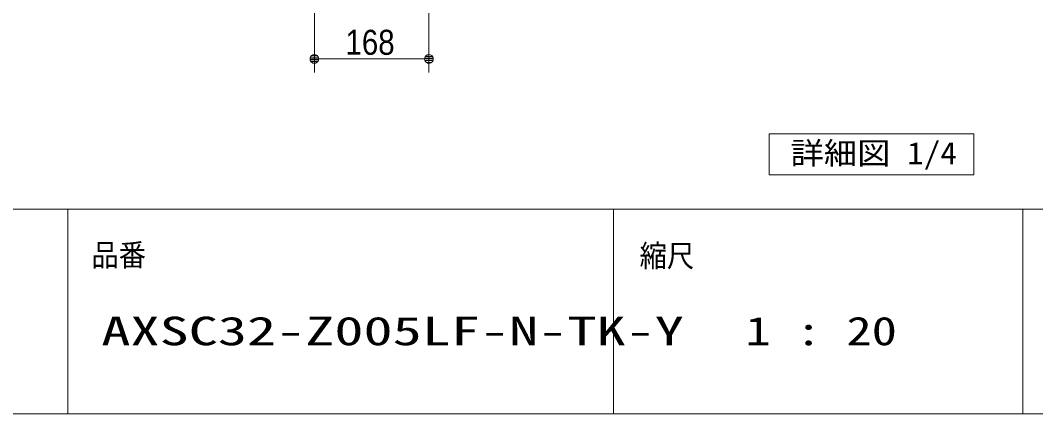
# Model space of a CAD drawing. Units: millimetres, scale not verified. Extents: x -6062 to 6062, y -3045 to 3045.
# Drawn here: x -757 to 731, y -2770 to -2193 of the extents above; entities that cross this region are included whole.
import ezdxf
from ezdxf.enums import TextEntityAlignment as Align

# ---------------------------------------------------------------- set-up
doc = ezdxf.new("R2010")
doc.units = ezdxf.units.MM
doc.header["$LTSCALE"] = 20
for name, color, linetype, lineweight in [('0-0_1図面枠', 7, 'Continuous', 9), ('0-1_2寸法-1', 7, 'Continuous', 9), ('0-2_0', 7, 'Continuous', 9), ('0-3_2寸法-3', 7, 'Continuous', 9)]:
    doc.layers.add(name, color=color, linetype=linetype, lineweight=lineweight)
doc.styles.add('ＭＳ ゴシック', font='')
doc.styles.add('ＭＳ Ｐゴシック', font='')
doc.styles.get('ＭＳ ゴシック').set_extended_font_data('MS Gothic')
doc.styles.get('ＭＳ Ｐゴシック').set_extended_font_data('MS PGothic')

# ---------------------------------------------------------------- blocks, each defined once
blk = doc.blocks.new('グループ-152')
at = {"layer": '0-3_2寸法-3'}
blk.add_lwpolyline([(42563.7, -47200), (48563.7, -47200), (48563.7, -48400), (42563.7, -48400)], close=True, dxfattribs=at)
at = {"layer": '0-3_2寸法-3', "style": 'ＭＳ ゴシック', "width": 1.1}
blk.add_text('詳細図 1/4', height=650.9, dxfattribs=at).set_placement((43187, -48284.4), align=Align.BOTTOM_LEFT)
blk = doc.blocks.new('_Dot')
at = {"layer": '0-2_0'}
for p, q in [((-10, 0), (-20, 0)), ((9.78, 2), (-9.78, 2)), ((7.99, 6), (-7.99, 6)), ((9.16, -3.98), (-9.16, -3.98)), ((6, -7.98), (-6, -7.98))]:
    blk.add_line(p, q, dxfattribs=at)
for points in [[(10, 0), (9.92, 1.25), (9.69, 2.49), (9.3, 3.68), (8.76, 4.82), (8.09, 5.88), (7.29, 6.85), (6.37, 7.71), (5.36, 8.44), (4.26, 9.05), (3.09, 9.51), (1.87, 9.82), (0.63, 9.98), (-0.63, 9.98), (-1.87, 9.82), (-3.09, 9.51), (-4.26, 9.05), (-5.36, 8.44), (-6.37, 7.71), (-7.29, 6.85), (-8.09, 5.88), (-8.76, 4.82), (-9.3, 3.68), (-9.69, 2.49), (-9.92, 1.25), (-10, 0), (0, 0)], [(-10, 0), (-9.92, -1.25), (-9.69, -2.49), (-9.3, -3.68), (-8.76, -4.82), (-8.09, -5.88), (-7.29, -6.85), (-6.37, -7.71), (-5.36, -8.44), (-4.26, -9.05), (-3.09, -9.51), (-1.87, -9.82), (-0.63, -9.98), (0.63, -9.98), (1.87, -9.82), (3.09, -9.51), (4.26, -9.05), (5.36, -8.44), (6.37, -7.71), (7.29, -6.85), (8.09, -5.88), (8.76, -4.82), (9.3, -3.68), (9.69, -2.49), (9.92, -1.25), (10, 0), (0, 0)]]:
    blk.add_lwpolyline(points, close=True, dxfattribs=at)
blk = doc.blocks.new('グループ-169')
at = {"layer": '0-0_1図面枠'}
for p, q in [((-80000, -49400), (80000, -49400)), ((22000, -49400), (22000, -55400)), ((38000, -49400), (38000, -55400)), ((50000, -49400), (50000, -55400))]:
    blk.add_line(p, q, dxfattribs=at)
blk.add_lwpolyline([(-80000, 55400), (80000, 55400), (80000, -55400), (-80000, -55400)], close=True, dxfattribs=at)
blk = doc.blocks.new('図面枠')
at = {"layer": '0-0_1図面枠'}
blk.add_blockref('グループ-169', (0, 0), dxfattribs=at)
at = {"layer": '0-0_1図面枠', "style": 'ＭＳ ゴシック'}
for s, height, width, p in [('品番', 650.9, 0.9, (22696.5, -51268.3)), ('縮尺', 650.9, 0.9, (38765.5, -51291.3)), ('1 : 20', 836.9, 1.3, (41866.9, -53644.8))]:
    blk.add_text(s, height=height, dxfattribs=dict(at, width=width)).set_placement(p, align=Align.BOTTOM_LEFT)

msp = doc.modelspace()

# ---------------------------------------------------------------- linework, layer by layer
at = {"layer": '0-1_2寸法-1'}
for p, q in [((-326.04, -1970), (-326.04, -2270)), ((-158.04, -1970), (-158.04, -2270)), ((-313.32, -2250), (-170.75, -2250))]:
    msp.add_line(p, q, dxfattribs=at)

# ---------------------------------------------------------------- block references
at = {"layer": '0-0_1図面枠', "xscale": 0.05, "yscale": 0.05}
msp.add_blockref('図面枠', (-1787.5, 0), dxfattribs=at)
at = {"layer": '0-1_2寸法-1', "xscale": 0.6356201, "yscale": 0.6356201, "rotation": 180}
msp.add_blockref('_Dot', (-326.04, -2250), dxfattribs=at)
at = {"layer": '0-1_2寸法-1', "xscale": 0.6356201, "yscale": 0.6356201}
msp.add_blockref('_Dot', (-158.04, -2250), dxfattribs=at)
at = {"layer": '0-3_2寸法-3', "xscale": 0.05, "yscale": 0.05}
msp.add_blockref('グループ-152', (-1787.5, 0), dxfattribs=at)

# ---------------------------------------------------------------- texts
at = {"layer": '0-0_1図面枠', "style": 'ＭＳ ゴシック', "width": 1.5}
msp.add_text('AXSC32-Z005LF-N-TK-Y', height=41.84, dxfattribs=at).set_placement((-638.24, -2682.24), align=Align.BOTTOM_LEFT)
at = {"layer": '0-1_2寸法-1', "style": 'ＭＳ Ｐゴシック', "width": 0.9}
msp.add_text('168', height=36.66, dxfattribs=at).set_placement((-280.36, -2254.96), align=Align.BOTTOM_LEFT)

doc.saveas('drawing.dxf')
